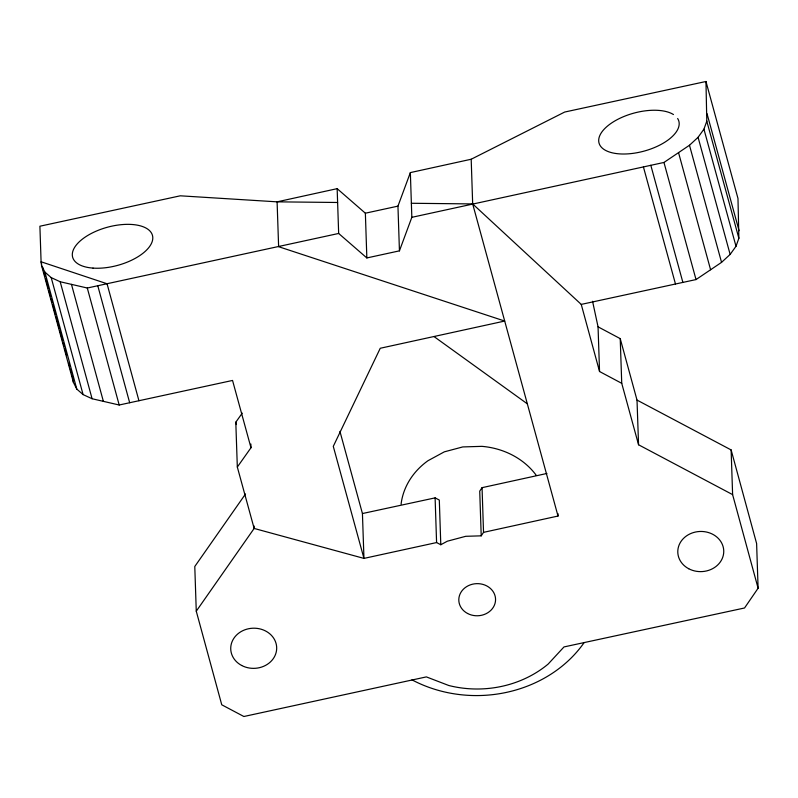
<?xml version="1.0" encoding="UTF-8"?>
<svg xmlns="http://www.w3.org/2000/svg" width="798" height="798" viewBox="0 0 798 798"><rect width="100%" height="100%" fill="white"/><g stroke="black" fill="none" stroke-linecap="round" stroke-linejoin="round"><path stroke-width="1.2" d="M410.352 172.597L411.369 203.271L472.675 203.929L581.243 304.397L696.026 279.569L721.552 262.362L730.14 254.422L736.005 246.283L738.868 238.303L706.799 121.186L705.961 81.496L564.675 112.049L471.189 159.241L410.352 172.597L397.953 206.133L399.439 250.851L366.851 257.944L338.661 233.455L337.155 188.657L277.096 201.844L180.278 195.809L39.9 226.223L41.087 261.784L41.536 265.445L73.426 382.432L76.788 389.075L83.092 394.591L92.089 398.741L119.191 405.005L232.547 380.447L250.981 447.748L237.325 467.039L254.143 528.446L196.268 611.188L221.754 704.794L243.879 716.504L426.361 676.894L448.745 685.492A102.174 89.276 -1.9 0 0 548.146 664.076L563.996 646.929L744.544 607.986L758.1 588.226L756.614 543.528L731.128 449.932L637.013 400.087L620.226 338.631L598.051 326.831L592.565 301.285M738.868 238.303L737.98 198.463L705.961 81.496M399.439 250.851L411.838 217.325L663.966 162.453L689.482 145.246L698.08 137.306L703.936 129.166L706.799 121.186M546.919 473.463L482.052 487.668L479.728 491.149L481.214 535.837L465.713 536.306L447.299 541.214L440.795 544.745L436.586 542.56L363.958 558.4L254.143 528.446L254.063 525.962M481.214 535.837L483.538 532.356L482.052 487.668M245.515 493.982L194.782 566.5L196.268 611.188M237.325 467.039L235.799 422.192L242.263 413.125M338.661 233.455L87.291 288.018L60.189 281.754L51.202 277.604L44.888 272.088L41.536 265.445M339.938 431.379L362.432 513.543L363.958 558.4L333.285 446.361L380.247 348.267L504.695 321.055L278.622 246.692L277.096 201.844L337.614 202.483M483.538 532.356L558.011 516.037L557.932 513.563M337.155 188.657L365.364 213.206L397.953 206.133M362.432 513.543L435.11 497.872L439.309 500.057L440.795 544.745M581.243 304.397L599.547 371.519L621.732 383.319L638.56 444.775L732.614 494.62L758.1 588.226M434.032 336.576L527.338 403.838M707.008 113.625L739.078 230.742M703.936 129.166L736.005 246.283M698.08 137.306L730.14 254.422M689.482 145.246L721.552 262.362M678.539 152.637L710.599 269.754M663.966 162.453L696.026 279.569M650.809 165.276L682.879 282.402M643.407 166.882L675.477 283.998M558.011 516.037L472.675 203.929L471.189 159.241M235.799 422.192L236.447 424.566M138.942 400.746L107.052 283.759L41.087 261.784L41.735 264.168M97.785 285.764L129.675 402.751M87.291 288.018L119.191 405.005M71.471 284.367L103.371 401.344M60.189 281.754L92.089 398.741M51.202 277.604L83.092 394.591M44.888 272.088L76.788 389.075M42.394 266.552L43.361 270.133M44.02 272.527L44.997 276.108M45.646 278.492L48.249 288.038M48.897 290.432L50.523 296.397M51.172 298.781L52.149 302.362M52.808 304.756L55.411 314.302M56.06 316.686L59.311 328.626M59.96 331.01L62.563 340.566M63.222 342.95L64.189 346.531M64.847 348.916L66.473 354.891M68.748 363.25L69.725 366.831M70.374 369.215L71.351 372.796M72 375.18L72.977 378.761M73.127 379.988L73.426 382.432M637.013 400.087L638.56 444.775M620.226 338.631L621.732 383.319M598.051 326.831L599.547 371.519M435.11 497.872L436.586 542.56M411.369 203.271L411.838 217.325M250.861 444.027L250.981 447.748M731.128 449.932L732.614 494.62M365.364 213.206L366.851 257.944M401.085 504.156A73.546 64.269 -1.9 0 1 427.957 460.725L444.336 451.838L462.74 446.93L481.932 446.351A73.546 64.269 -1.9 0 1 536.206 475.259M583.996 642.789A125.037 109.246 -1.9 0 1 411.977 679.846M677.632 118.513A41.366 19.661 -15.3 0 1 632.595 153.416A41.366 19.661 -15.3 0 1 605.602 127.75A41.366 19.661 -15.3 0 1 673.452 114.543M241.654 665.472A22.982 20.08 -1.9 0 0 276.677 648.674A22.982 20.08 -1.9 0 0 242.792 630.689A22.982 20.08 -1.9 0 0 241.654 665.472M688.714 568.735A22.982 20.08 -1.9 0 0 723.746 551.937A22.982 20.08 -1.9 0 0 689.851 533.952A22.982 20.08 -1.9 0 0 688.714 568.735M93.017 268.098A41.366 19.741 -15.3 0 0 152.787 237.585A41.366 19.741 -15.3 0 0 91.84 233.196A41.366 19.741 -15.3 0 0 93.017 268.098M467.568 613.482A18.384 16.07 -1.9 0 0 495.558 599.986A18.384 16.07 -1.9 0 0 468.416 585.652A18.384 16.07 -1.9 0 0 467.568 613.482"/></g></svg>
